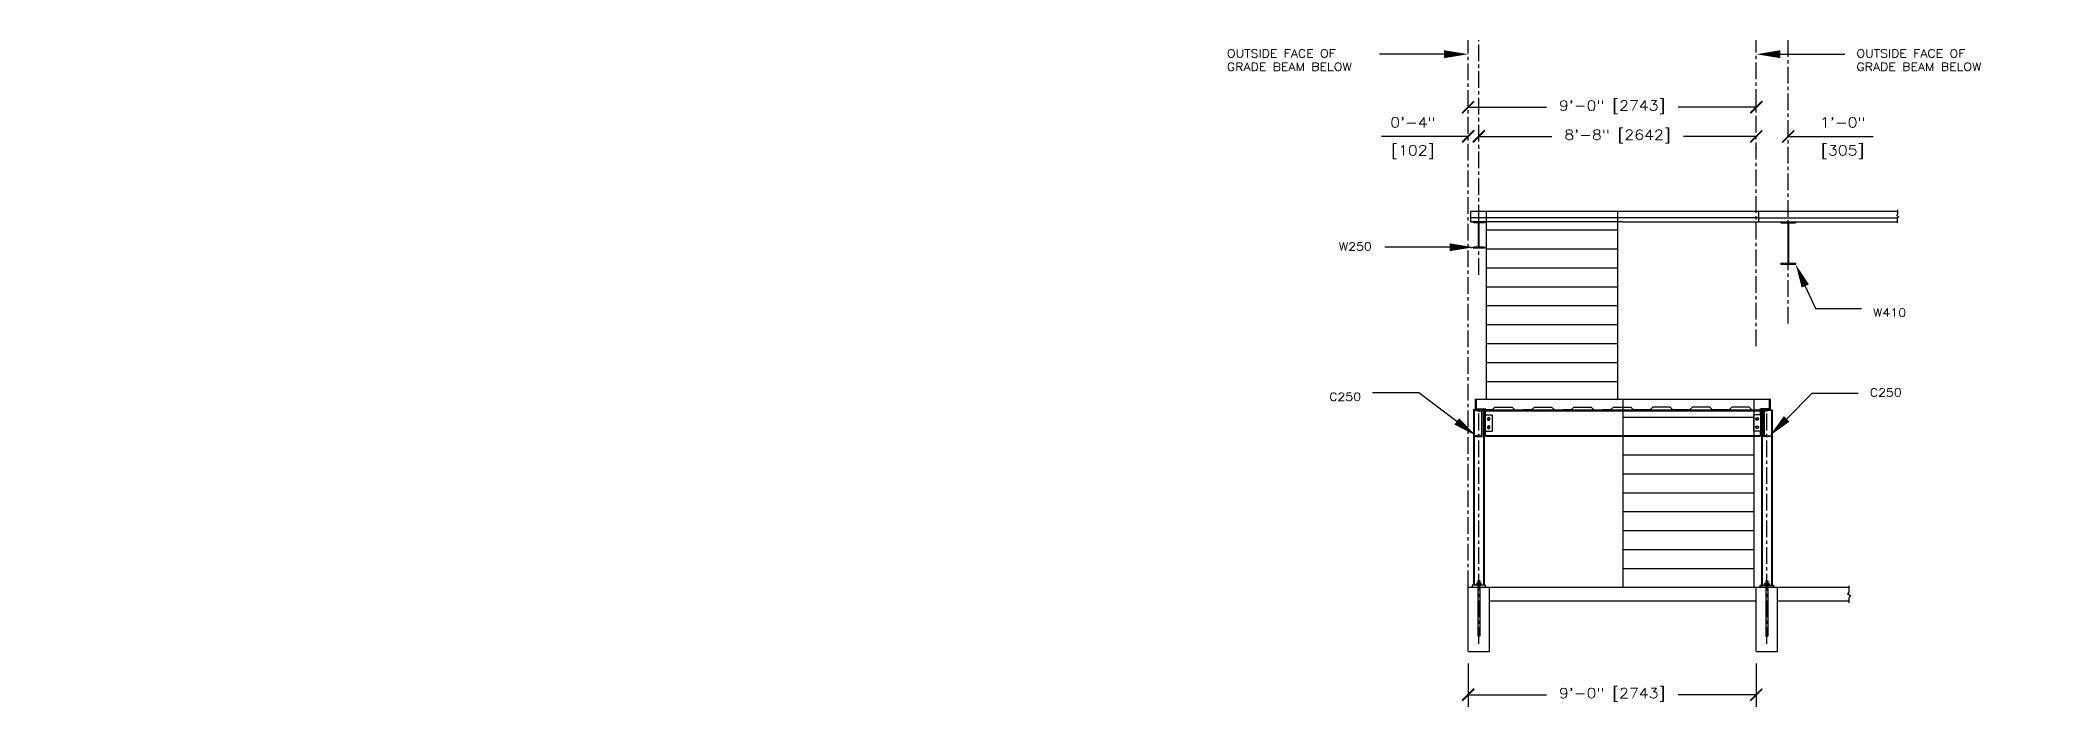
# Model space of a CAD drawing. Header units: inches. Extents: x -1254 to 5631, y 14 to 582.
# Drawn here: x -499 to 257, y 58 to 309 of the extents above; entities that cross this region are included whole.
import ezdxf
from ezdxf import colors
from ezdxf.entities.mleader import LeaderData, LeaderLine
from ezdxf.math import Vec2, Vec3

# ---------------------------------------------------------------- set-up
doc = ezdxf.new("R2010")
doc.units = ezdxf.units.IN
doc.header["$MEASUREMENT"] = 0
doc.linetypes.add('CENTER', pattern=[2, 1.25, -0.25, 0.25, -0.25])
for name, color, linetype in [('C-241-1', 241, 'Continuous'), ('Center', 251, 'CENTER'), ('Dim', 5, 'Continuous'), ('LAYER131A', 131, 'Continuous'), ('Mleader', 5, 'Continuous'), ('Struc_Section_BP', 135, 'Continuous'), ('Struc_Section_Conc', 71, 'Continuous'), ('Struc_Section_Dim', 5, 'Continuous'), ('Struc_Section_MachineBolt', 133, 'Continuous'), ('Struc_Section_Stair', 131, 'Continuous'), ('Struc_Section_Steel', 11, 'Continuous'), ('Structural_Section_StAngle', 2, 'Continuous'), ('Structural_Steel_Deck', 41, 'Continuous'), ('Structural_SteelBeam', 22, 'Continuous')]:
    doc.layers.add(name, color=color, linetype=linetype)
doc.styles.add('ROMANS', font='romans.shx', dxfattribs={"width": 1.15})
doc.dimstyles.new('ROMANS', dxfattribs={"dimscale": 0, "dimtxt": 0.078125, "dimasz": 0.09375, "dimexe": 0.09375, "dimexo": 0.09375, "dimgap": 0.0625, "dimtad": 0, "dimdec": 4, "dimzin": 1, "dimdsep": 46, "dimlunit": 4, "dimtxsty": 'ROMANS', "dimblk": 'ARCHTICK', "dimcen": 0.0625, "dimdle": 0.09375, "dimclrd": 256, "dimclre": 256, "dimclrt": 256, "dimadec": 0, "dimazin": 0, "dimtfac": 1, "dimtdec": 4, "dimtofl": 0, "dimtmove": 2, "dimatfit": 0, "dimfxl": 1, "dimtfillclr": 256, "dimfrac": 2, "dimtolj": 1, "dimtzin": 0, "dimarcsym": 0})
doc.dimstyles.new('ROMANS-beside', dxfattribs={"dimscale": 0, "dimtxt": 0.078125, "dimasz": 0.09375, "dimexe": 0.09375, "dimexo": 0.09375, "dimgap": 0.0625, "dimtad": 1, "dimdec": 4, "dimzin": 1, "dimdsep": 46, "dimlunit": 4, "dimtxsty": 'ROMANS', "dimblk": 'ARCHTICK', "dimcen": 0.0625, "dimdle": 0.09375, "dimclrd": 256, "dimclre": 256, "dimclrt": 256, "dimadec": 0, "dimazin": 0, "dimtfac": 1, "dimtdec": 4, "dimtofl": 0, "dimtmove": 0, "dimatfit": 0, "dimfxl": 1, "dimtfillclr": 256, "dimfrac": 2, "dimtolj": 1, "dimtzin": 0, "dimarcsym": 0})

# ---------------------------------------------------------------- blocks, each defined once
blk = doc.blocks.new('_ArchTick')
at = {"color": 0, "linetype": 'ByBlock', "const_width": 0.15}
blk.add_lwpolyline([(-0.5, -0.5), (0.5, 0.5)], dxfattribs=at)
blk = doc.blocks.new('*D13')
at = {"layer": 'DEFPOINTS', "color": 0, "transparency": 16777216}
for p in [(36.74, 283.61), (36.74, 282.2), (144.74, 282.2)]:
    blk.add_point(p, dxfattribs=at)
at = {"layer": 'Dim', "lineweight": -2, "transparency": 16777216}
for p, q in [((36.74, 286.7), (36.74, 288.11)), ((144.74, 286.7), (144.74, 288.11)), ((36.65, 283.61), (66.08, 283.61)), ((144.84, 283.61), (115.41, 283.61))]:
    blk.add_line(p, q, dxfattribs=at)
at = {"layer": 'Dim', "lineweight": -2, "transparency": 16777216, "xscale": 4.5, "yscale": 4.5, "zscale": 4.5, "rotation": 180}
blk.add_blockref('_ArchTick', (36.74, 283.61), dxfattribs=at)
at = {"layer": 'Dim', "lineweight": -2, "transparency": 16777216, "xscale": 4.5, "yscale": 4.5, "zscale": 4.5}
blk.add_blockref('_ArchTick', (144.74, 283.61), dxfattribs=at)
at = {"layer": 'Dim', "transparency": 16777216, "insert": (90.74, 283.61), "char_height": 3.75, "attachment_point": 5, "style": 'ROMANS'}
blk.add_mtext('\\A1;9\'-0" [2743]', dxfattribs=at)
blk = doc.blocks.new('*D14')
at = {"layer": 'DEFPOINTS', "color": 0, "transparency": 16777216}
for p in [(40.74, 272.97), (40.74, 272.66), (144.74, 272.97)]:
    blk.add_point(p, dxfattribs=at)
at = {"layer": 'Dim', "lineweight": -2, "transparency": 16777216}
for p, q in [((40.65, 272.66), (68.08, 272.66)), ((144.84, 272.66), (117.41, 272.66)), ((40.74, 268.47), (40.74, 268.16)), ((144.74, 268.47), (144.74, 268.16))]:
    blk.add_line(p, q, dxfattribs=at)
at = {"layer": 'Dim', "lineweight": -2, "transparency": 16777216, "xscale": 4.5, "yscale": 4.5, "zscale": 4.5, "rotation": 180}
blk.add_blockref('_ArchTick', (40.74, 272.66), dxfattribs=at)
at = {"layer": 'Dim', "lineweight": -2, "transparency": 16777216, "xscale": 4.5, "yscale": 4.5, "zscale": 4.5}
blk.add_blockref('_ArchTick', (144.74, 272.66), dxfattribs=at)
at = {"layer": 'Dim', "transparency": 16777216, "insert": (92.74, 272.66), "char_height": 3.75, "attachment_point": 5, "style": 'ROMANS'}
blk.add_mtext('\\A1;8\'-8" [2642]', dxfattribs=at)
blk = doc.blocks.new('*D15')
at = {"layer": 'DEFPOINTS', "color": 0, "transparency": 16777216}
for p in [(36.74, 272.66), (36.74, 272.66), (40.74, 272.66)]:
    blk.add_point(p, dxfattribs=at)
at = {"layer": 'Dim', "lineweight": -2, "transparency": 16777216}
for p, q in [((36.74, 272.66), (4.29, 272.66)), ((40.74, 272.66), (45.24, 272.66))]:
    blk.add_line(p, q, dxfattribs=at)
at = {"layer": 'Dim', "lineweight": -2, "transparency": 16777216, "xscale": 4.5, "yscale": 4.5, "zscale": 4.5}
blk.add_blockref('_ArchTick', (36.74, 272.66), dxfattribs=at)
at = {"layer": 'Dim', "lineweight": -2, "transparency": 16777216, "xscale": 4.5, "yscale": 4.5, "zscale": 4.5, "rotation": 180}
blk.add_blockref('_ArchTick', (40.74, 272.66), dxfattribs=at)
at = {"layer": 'Dim', "transparency": 16777216, "char_height": 3.75, "attachment_point": 5, "style": 'ROMANS'}
for s, insert in [('\\A1;0\'-4"', (16.01, 277.9)), ('\\A1;[102]', (16.01, 266.81))]:
    blk.add_mtext(s, dxfattribs=dict(at, insert=insert))
blk = doc.blocks.new('outstandingconn1')
at = {"layer": 'Struc_Section_MachineBolt', "ltscale": 2}
for points in [[(1.2, 4.36), (1.69, 4.08), (2.18, 4.36), (2.18, 4.92), (1.69, 5.2), (1.2, 4.92)], [(1.2, 1.22), (1.69, 0.94), (2.18, 1.22), (2.18, 1.78), (1.69, 2.06), (1.2, 1.78)]]:
    blk.add_lwpolyline(points, close=True, dxfattribs=at)
for centre in [(1.69, 4.64), (1.69, 1.5)]:
    blk.add_circle(centre, 0.375, dxfattribs=at)
at = {"layer": 'Struc_Section_Steel', "color": 131, "ltscale": 2}
for p, q in [((0, 6.14), (3, 6.14)), ((0, 6.14), (0, 0)), ((0, 0), (3, 0)), ((0.38, 6.14), (0.38, 0)), ((3, 6.14), (3, 0))]:
    blk.add_line(p, q, dxfattribs=at)
blk = doc.blocks.new('*D16')
at = {"layer": 'DEFPOINTS', "color": 0, "transparency": 16777216}
for p in [(144.74, 272.66), (156.74, 272.66), (156.74, 272.66)]:
    blk.add_point(p, dxfattribs=at)
at = {"layer": 'Dim', "lineweight": -2, "transparency": 16777216}
for p, q in [((144.74, 272.66), (140.24, 272.66)), ((156.74, 272.66), (188.58, 272.66))]:
    blk.add_line(p, q, dxfattribs=at)
at = {"layer": 'Dim', "lineweight": -2, "transparency": 16777216, "xscale": 4.5, "yscale": 4.5, "zscale": 4.5}
blk.add_blockref('_ArchTick', (144.74, 272.66), dxfattribs=at)
at = {"layer": 'Dim', "lineweight": -2, "transparency": 16777216, "xscale": 4.5, "yscale": 4.5, "zscale": 4.5, "rotation": 180}
blk.add_blockref('_ArchTick', (156.74, 272.66), dxfattribs=at)
at = {"layer": 'Dim', "transparency": 16777216, "char_height": 3.75, "attachment_point": 5, "style": 'ROMANS'}
for s, insert in [('\\A1;1\'-0"', (177.16, 277.9)), ('\\A1;[305]', (177.16, 266.81))]:
    blk.add_mtext(s, dxfattribs=dict(at, insert=insert))
blk = doc.blocks.new('*D17')
at = {"layer": 'DEFPOINTS', "color": 0, "transparency": 16777216}
for p in [(36.74, 79.69), (144.74, 79.69), (144.74, 63.43)]:
    blk.add_point(p, dxfattribs=at)
at = {"layer": 'Dim', "lineweight": -2, "transparency": 16777216}
for p, q in [((36.74, 75.19), (36.74, 58.93)), ((144.74, 75.19), (144.74, 58.93)), ((36.65, 63.43), (66.08, 63.43)), ((144.84, 63.43), (115.41, 63.43))]:
    blk.add_line(p, q, dxfattribs=at)
at = {"layer": 'Dim', "lineweight": -2, "transparency": 16777216, "xscale": 4.5, "yscale": 4.5, "zscale": 4.5, "rotation": 180}
blk.add_blockref('_ArchTick', (36.74, 63.43), dxfattribs=at)
at = {"layer": 'Dim', "lineweight": -2, "transparency": 16777216, "xscale": 4.5, "yscale": 4.5, "zscale": 4.5}
blk.add_blockref('_ArchTick', (144.74, 63.43), dxfattribs=at)
at = {"layer": 'Dim', "transparency": 16777216, "insert": (90.74, 63.43), "char_height": 3.75, "attachment_point": 5, "style": 'ROMANS'}
blk.add_mtext('\\A1;9\'-0" [2743]', dxfattribs=at)
blk = doc.blocks.new('C250x23')
at = {"layer": 'Struc_Section_Steel'}
blk.add_lwpolyline([(2.34, 0.29, -0.361844), (2.56, 0.05), (2.56, 0), (0, 0), (0, 10), (2.56, 10), (2.56, 9.95, -0.361844), (2.34, 9.71), (0.46, 9.45, 0.374734), (0.24, 9.2), (0.24, 0.8, 0.374734), (0.46, 0.55)], format="xyb", close=True, dxfattribs=at)

msp = doc.modelspace()

# ---------------------------------------------------------------- hatches: boundary and pattern name
at = {"layer": 'Struc_Section_Steel', "ltscale": 2}
h = msp.add_hatch(dxfattribs=at)
h.set_pattern_fill('STEEL', color=256, scale=5, style=0)
h.set_pattern_definition([(45, (-64.1338, 256.94043), (-0.4419417, 0.4419417), []), (45, (-64.1338, 257.25293), (-0.4419417, 0.4419417), [])])
h.paths.add_polyline_path([(43.61686, 240.37602), (43.61686, 240.68852), (37.86686, 240.68852), (37.86686, 240.37602), (40.36686, 240.37602, -0.414213562), (40.61686, 240.12602), (40.61686, 231.37602, -0.414213562), (40.36686, 231.12602), (37.86686, 231.12602), (37.86686, 230.81352), (43.61686, 230.81352), (43.61686, 231.12602), (41.11686, 231.12602, -0.414213562), (40.86686, 231.37602), (40.86686, 240.12602, -0.414213562), (41.11686, 240.37602)])
at = {"layer": 'Structural_Section_StAngle'}
h = msp.add_hatch(dxfattribs=at)
h.set_pattern_fill('STEEL', color=256, scale=3, style=0)
h.set_pattern_definition([(45, (-8829.26374, -3273.79063), (-0.265165043, 0.265165043), []), (45, (-8829.26374, -3273.60313), (-0.265165043, 0.265165043), [])])
h.paths.add_polyline_path([(39.83358, 170.56352), (39.83358, 173.81352, 0.414213562), (39.45858, 174.18852), (39.45858, 170.18852), (43.45858, 170.18852, 0.414213562), (43.08358, 170.56352)])
h = msp.add_hatch(dxfattribs=at)
h.set_pattern_fill('STEEL', color=256, scale=3, style=0)
h.set_pattern_definition([(135, (9018.74745, -3273.79063), (0.265165043, 0.265165043), []), (135, (9018.74745, -3273.60313), (0.265165043, 0.265165043), [])])
h.paths.add_polyline_path([(146.40013, 170.56352, 0.414213562), (146.02513, 170.18852), (150.02513, 170.18852), (150.02513, 174.18852, 0.414213562), (149.65013, 173.81352), (149.65013, 170.56352)])
at = {"layer": 'Structural_SteelBeam'}
h = msp.add_hatch(dxfattribs=at)
h.set_pattern_fill('STEEL', color=256, scale=5, style=0)
h.set_pattern_definition([(45, (-3.1809, 256.6429), (-0.4419417, 0.4419417), []), (45, (-3.1809, 256.9554), (-0.4419417, 0.4419417), [])])
h.paths.add_polyline_path([(153.99186, 240.68852), (153.99186, 240.31352), (156.61686, 240.31352), (156.61686, 225.18852), (153.99186, 225.18852), (153.99186, 224.81352), (156.74186, 224.81352), (156.74186, 240.68852)])
h.paths.add_polyline_path([(159.49186, 240.31352), (159.49186, 240.68852), (156.74186, 240.68852), (156.74186, 224.81352), (159.49186, 224.81352), (159.49186, 225.18852), (156.86686, 225.18852), (156.86686, 240.31352)])

# ---------------------------------------------------------------- linework, layer by layer
at = {"layer": 'C-241-1'}
for p, q in [((40.36577, 106.16017), (40.36577, 105.11893)), ((41.11794, 106.16017), (40.36577, 106.16017)), ((41.11794, 106.16017), (41.11794, 105.11893)), ((148.36577, 106.16017), (148.36577, 105.11893)), ((148.36577, 106.16017), (149.11794, 106.16017)), ((149.11794, 106.16017), (149.11794, 105.11893)), ((41.86278, 104.62408), (39.62093, 104.62408)), ((39.62093, 104.62408), (39.62093, 104.43852)), ((41.86278, 104.43852), (39.62093, 104.43852)), ((41.61278, 105.11893), (39.87093, 105.11893)), ((39.87093, 105.11893), (39.87093, 104.62408)), ((41.61278, 105.11893), (41.61278, 104.62408)), ((41.86278, 104.62408), (41.86278, 104.43852)), ((147.62093, 104.62408), (149.86278, 104.62408)), ((147.62093, 104.62408), (147.62093, 104.43852)), ((147.62093, 104.43852), (149.86278, 104.43852)), ((147.87093, 105.11893), (149.61278, 105.11893)), ((147.87093, 105.11893), (147.87093, 104.62408)), ((149.61278, 105.11893), (149.61278, 104.62408)), ((149.86278, 104.62408), (149.86278, 104.43852))]:
    msp.add_line(p, q, dxfattribs=at)
at = {"layer": 'C-241-1', "ltscale": 10}
for p, q in [((40.36577, 105.11893), (40.36577, 85.43852)), ((41.11794, 105.11893), (41.11794, 85.43852)), ((148.36577, 105.11893), (148.36577, 85.43852)), ((149.11794, 105.11893), (149.11794, 85.43852))]:
    msp.add_line(p, q, dxfattribs=at)
at = {"layer": 'C-241-1', "ltscale": 2}
for p, q in [((41.11794, 85.43852), (40.36577, 85.43852)), ((148.36577, 85.43852), (149.11794, 85.43852))]:
    msp.add_line(p, q, dxfattribs=at)
at = {"layer": 'Center', "ltscale": 5}
for p, q in [((36.74186, 103.68852), (36.74186, 308.67073)), ((40.74186, 220.8138), (40.74186, 308.67073)), ((144.74186, 194.07215), (144.74186, 308.67073)), ((156.74186, 202.50192), (156.74186, 308.67073)), ((40.74186, 82.51926), (40.74186, 170.18852)), ((148.74186, 82.51926), (148.74186, 170.18852))]:
    msp.add_line(p, q, dxfattribs=at)
at = {"layer": 'LAYER131A'}
for p, q in [((42.74186, 170.18852), (38.74186, 170.18852)), ((38.74186, 170.18852), (38.74186, 104.43852)), ((42.74186, 170.18852), (42.74186, 104.43852)), ((146.74186, 170.18852), (146.74186, 104.43852)), ((146.74186, 170.18852), (150.74186, 170.18852)), ((150.74186, 170.18852), (150.74186, 104.43852))]:
    msp.add_line(p, q, dxfattribs=at)
at = {"layer": 'Struc_Section_BP', "ltscale": 2}
for points in [[(38.24186, 103.68852), (43.24186, 103.68852), (43.24186, 104.43852), (38.24186, 104.43852)], [(151.24186, 103.68852), (146.24186, 103.68852), (146.24186, 104.43852), (151.24186, 104.43852)]]:
    msp.add_lwpolyline(points, close=True, dxfattribs=at)
at = {"layer": 'Struc_Section_Conc', "ltscale": 2}
for p, q in [((37.74186, 244.68852), (145.74186, 244.68852)), ((37.74186, 240.68852), (37.74186, 244.68852)), ((145.74186, 240.68852), (145.74186, 244.68852)), ((145.74186, 244.68852), (197.65686, 244.68852)), ((94.46686, 240.68852), (37.74186, 240.68852)), ((94.46686, 240.68852), (145.74186, 240.68852)), ((145.74186, 240.68852), (197.59482, 240.68852)), ((43.45858, 170.18852), (45.6793, 170.18852)), ((45.70925, 170.18852), (43.45858, 170.18852)), ((45.70925, 170.18852), (46.75459, 171.23386)), ((46.75459, 171.23386), (53.22901, 171.23386)), ((54.27436, 170.18852), (53.22901, 171.23386)), ((54.27436, 170.18852), (60.4918, 170.18852)), ((60.52175, 170.18852), (57.47465, 170.18852)), ((60.52175, 170.18852), (61.56709, 171.23386)), ((61.56709, 171.23386), (68.04151, 171.23386)), ((69.08686, 170.18852), (68.04151, 171.23386)), ((69.08686, 170.18852), (75.3043, 170.18852)), ((75.33425, 170.18852), (72.28715, 170.18852)), ((75.33425, 170.18852), (76.37959, 171.23386)), ((76.37959, 171.23386), (82.85401, 171.23386)), ((83.89936, 170.18852), (82.85401, 171.23386)), ((83.89936, 170.18852), (90.1168, 170.18852)), ((90.14675, 170.18852), (87.09965, 170.18852)), ((90.14675, 170.18852), (91.19209, 171.23386)), ((91.19209, 171.23386), (97.66651, 171.23386)), ((98.71186, 170.18852), (97.66651, 171.23386)), ((98.71186, 170.18852), (101.75896, 170.18852)), ((104.95925, 170.18852), (98.7418, 170.18852)), ((104.95925, 170.18852), (106.00459, 171.23386)), ((112.47901, 171.23386), (106.00459, 171.23386)), ((113.52436, 170.18852), (112.47901, 171.23386)), ((113.52436, 170.18852), (116.57146, 170.18852)), ((119.77175, 170.18852), (113.5543, 170.18852)), ((119.77175, 170.18852), (120.81709, 171.23386)), ((127.29151, 171.23386), (120.81709, 171.23386)), ((128.33686, 170.18852), (127.29151, 171.23386)), ((128.33686, 170.18852), (131.38396, 170.18852)), ((134.58425, 170.18852), (128.3668, 170.18852)), ((134.58425, 170.18852), (135.62959, 171.23386)), ((142.10401, 171.23386), (135.62959, 171.23386)), ((143.14936, 170.18852), (142.10401, 171.23386)), ((143.14936, 170.18852), (146.02513, 170.18852))]:
    msp.add_line(p, q, dxfattribs=at)
at = {"layer": 'Struc_Section_Conc', "ltscale": 20}
for p, q in [((145.74186, 242.18852), (37.74186, 242.18852)), ((145.74186, 242.18852), (197.82473, 242.18852)), ((94.80436, 167.49852), (143.99186, 167.49852))]:
    msp.add_line(p, q, dxfattribs=at)
at = {"layer": 'Struc_Section_Dim', "ltscale": 2}
for p, q in [((197.65686, 243.40034), (197.35091, 242.98358)), ((197.35091, 242.98358), (198.18849, 242.48777)), ((198.18849, 242.48777), (197.59482, 241.99938)), ((197.59482, 241.99938), (197.59482, 240.23936)), ((197.65686, 245.18204), (197.65686, 243.40034)), ((36.74186, 103.68852), (179.45326, 103.68852)), ((36.74186, 79.68852), (36.74186, 103.68852)), ((44.74186, 79.68852), (44.74186, 103.68852)), ((44.74186, 98.68852), (144.74186, 98.68852)), ((144.74186, 79.68852), (144.74186, 103.68852)), ((152.74186, 79.68852), (152.74186, 103.68852)), ((152.74186, 98.68852), (179.39121, 98.68852)), ((179.45326, 101.85446), (178.98017, 101.21004)), ((178.98017, 101.21004), (180.23655, 100.46632)), ((180.23655, 100.46632), (179.39121, 99.7709)), ((179.39121, 99.7709), (179.39121, 97.89612)), ((179.45326, 104.26383), (179.45326, 101.85446)), ((36.74186, 79.68852), (44.74186, 79.68852)), ((144.74186, 79.68852), (152.74186, 79.68852))]:
    msp.add_line(p, q, dxfattribs=at)
at = {"layer": 'Struc_Section_Stair', "ltscale": 5}
for p, q in [((43.61686, 174.18852), (43.61686, 244.68852)), ((92.80436, 174.18852), (92.80436, 244.68852)), ((43.61686, 237.59852), (92.80436, 237.59852)), ((43.61686, 230.50852), (92.80436, 230.50852)), ((43.61686, 223.41852), (92.80436, 223.41852)), ((43.61686, 216.32852), (92.80436, 216.32852)), ((43.61686, 209.23852), (92.80436, 209.23852)), ((43.61686, 202.14852), (92.80436, 202.14852)), ((43.61686, 195.05852), (92.80436, 195.05852)), ((43.61686, 187.96852), (92.80436, 187.96852)), ((39.45858, 174.18852), (150.02513, 174.18852)), ((43.61686, 180.87852), (92.80436, 180.87852)), ((143.99186, 103.68852), (143.99186, 174.18852)), ((94.80436, 103.68852), (94.80436, 164.31352)), ((94.80436, 160.40852), (143.99186, 160.40852)), ((94.80436, 153.31852), (143.99186, 153.31852)), ((94.80436, 146.22852), (143.99186, 146.22852)), ((94.80436, 139.13852), (143.99186, 139.13852)), ((94.80436, 132.04852), (143.99186, 132.04852)), ((94.80436, 124.95852), (143.99186, 124.95852)), ((94.80436, 117.86852), (143.99186, 117.86852)), ((94.80436, 110.77852), (143.99186, 110.77852))]:
    msp.add_line(p, q, dxfattribs=at)
at = {"layer": 'Struc_Section_Stair', "ltscale": 10}
msp.add_line((94.80436, 164.31352), (94.80436, 174.18852), dxfattribs=at)
at = {"layer": 'Struc_Section_Steel'}
for p, q in [((38.74186, 240.68852), (42.74186, 240.68852)), ((38.74186, 240.37602), (38.74186, 240.68852)), ((38.74186, 240.37602), (40.36686, 240.37602)), ((40.61686, 231.37602), (40.61686, 240.12602)), ((40.86686, 231.37602), (40.86686, 240.12602)), ((41.11686, 240.37602), (42.74186, 240.37602)), ((42.74186, 240.68852), (42.74186, 240.37602)), ((38.74186, 230.81352), (38.74186, 231.12602)), ((40.36686, 231.12602), (38.74186, 231.12602)), ((42.74186, 230.81352), (38.74186, 230.81352)), ((42.74186, 231.12602), (41.11686, 231.12602)), ((42.74186, 231.12602), (42.74186, 230.81352)), ((42.74186, 170.18852), (146.74186, 170.18852)), ((43.24186, 168.32102), (43.24186, 170.18852)), ((43.24186, 160.31352), (43.24186, 162.18102)), ((43.24186, 160.31352), (146.24186, 160.31352))]:
    msp.add_line(p, q, dxfattribs=at)
at = {"layer": 'Struc_Section_Steel', "ltscale": 4}
for p, q in [((38.99186, 170.18852), (38.99186, 104.43852)), ((42.49186, 170.18852), (42.49186, 104.43852)), ((146.99186, 170.18852), (146.99186, 104.43852)), ((150.49186, 170.18852), (150.49186, 104.43852))]:
    msp.add_line(p, q, dxfattribs=at)
at = {"layer": 'Struc_Section_Steel', "ltscale": 10}
for p, q in [((43.24186, 169.87602), (146.24186, 169.87602)), ((43.24186, 160.62602), (146.24186, 160.62602))]:
    msp.add_line(p, q, dxfattribs=at)
at = {"layer": 'Struc_Section_Steel', "ltscale": 2}
for p, q in [((146.24186, 170.18852), (146.24186, 168.32102)), ((146.24186, 162.18102), (146.24186, 160.31352))]:
    msp.add_line(p, q, dxfattribs=at)
at = {"layer": 'Struc_Section_Steel'}
for centre, start, end in [((40.36686, 240.12602), 0, 90), ((41.11686, 240.12602), 90, 180), ((40.36686, 231.37602), 270, 0), ((41.11686, 231.37602), 180, 270)]:
    msp.add_arc(centre, 0.25, start, end, dxfattribs=at)
at = {"layer": 'Structural_Section_StAngle', "ltscale": 5}
for p, q in [((39.45858, 170.18852), (39.45858, 174.18852)), ((39.83358, 170.56352), (39.83358, 173.81352)), ((149.65013, 170.56352), (149.65013, 173.81352)), ((150.02513, 170.18852), (150.02513, 174.18852)), ((39.45858, 170.18852), (43.45858, 170.18852)), ((39.83358, 170.56352), (43.08358, 170.56352)), ((150.02513, 170.18852), (146.02513, 170.18852)), ((149.65013, 170.56352), (146.40013, 170.56352))]:
    msp.add_line(p, q, dxfattribs=at)
at = {"layer": 'Structural_Section_StAngle'}
for p, q in [((39.45858, 174.18852), (39.45858, 174.18852)), ((150.02513, 174.18852), (150.02513, 174.18852))]:
    msp.add_line(p, q, dxfattribs=at)
at = {"layer": 'Structural_Section_StAngle', "ltscale": 5}
for centre, start, end in [((39.45858, 173.81352), 360, 90), ((150.02513, 173.81352), 90, 180), ((43.08358, 170.18852), 0, 90), ((146.40013, 170.18852), 90, 180)]:
    msp.add_arc(centre, 0.375, start, end, dxfattribs=at)
at = {"layer": 'Structural_Steel_Deck'}
msp.add_line((45.70925, 170.18852), (43.45858, 170.18852), dxfattribs=at)
at = {"layer": 'Structural_SteelBeam'}
for p, q in [((153.99186, 240.68852), (159.49186, 240.68852)), ((153.99186, 240.68852), (153.99186, 240.31352)), ((153.99186, 240.31352), (156.61686, 240.31352)), ((156.61686, 240.31352), (156.61686, 225.18852)), ((156.86686, 240.31352), (156.86686, 225.18852)), ((156.86686, 240.31352), (159.49186, 240.31352)), ((159.49186, 240.68852), (159.49186, 240.31352)), ((153.99186, 225.18852), (156.61686, 225.18852)), ((153.99186, 225.18852), (153.99186, 224.81352)), ((153.99186, 224.81352), (159.49186, 224.81352)), ((156.86686, 225.18852), (159.49186, 225.18852)), ((159.49186, 225.18852), (159.49186, 224.81352))]:
    msp.add_line(p, q, dxfattribs=at)

# ---------------------------------------------------------------- block references
at = {"layer": 'Struc_Section_Dim'}
msp.add_blockref('outstandingconn1', (42.74186, 162.18102), dxfattribs=at)
at = {"layer": 'Struc_Section_Dim', "xscale": -1}
msp.add_blockref('outstandingconn1', (146.74186, 162.18102), dxfattribs=at)
at = {"layer": 'Struc_Section_Steel', "xscale": -1}
msp.add_blockref('C250x23', (42.02186, 160.18852), dxfattribs=at)
at = {"layer": 'Struc_Section_Steel'}
msp.add_blockref('C250x23', (147.46186, 160.18852), dxfattribs=at)

# ---------------------------------------------------------------- dimensions: what is measured, and where the dimension line sits
at = {"layer": 'Dim'}
for base, p1, p2, dimstyle, override, picture, middle in [((36.74186, 283.60642), (144.74186, 282.20499), (36.74186, 282.20499), 'ROMANS', {"dimscale": 0, "dimtxt": 0.078125, "dimasz": 0.09375, "dimexe": 0.09375, "dimexo": 0.09375, "dimgap": 0.0625, "dimcen": 0.0625, "dimtix": 0, "dimtofl": 0, "dimtmove": 2, "dimatfit": 0}, '*D13', (90.74186, 283.60642)), ((36.74186, 272.66488), (40.74186, 272.66488), (36.74186, 272.66488), 'ROMANS-beside', {"dimscale": 0, "dimtxt": 0.078125, "dimasz": 0.09375, "dimexe": 0.09375, "dimexo": 0.09375, "dimgap": 0.0625, "dimpost": '\\X', "dimcen": 0.0625, "dimtix": 0, "dimtofl": 0, "dimtmove": 0, "dimatfit": 0}, '*D15', (16.01418, 272.66488)), ((40.74186, 272.66488), (144.74186, 272.97324), (40.74186, 272.97324), 'ROMANS', {"dimscale": 0, "dimtxt": 0.078125, "dimasz": 0.09375, "dimexe": 0.09375, "dimexo": 0.09375, "dimgap": 0.0625, "dimcen": 0.0625, "dimtix": 0, "dimtofl": 0, "dimtmove": 2, "dimatfit": 0}, '*D14', (92.74186, 272.66488))]:
    dim = msp.add_linear_dim(base=base, p1=p1, p2=p2, angle=180, dimstyle=dimstyle, override=override, dxfattribs=at)
    dim.commit()
    dim.dimension.update_dxf_attribs({"geometry": picture, "text_midpoint": middle})
for base, p1, p2, dimstyle, override, picture, middle in [((156.74186, 272.66488), (144.74186, 272.66488), (156.74186, 272.66488), 'ROMANS-beside', {"dimscale": 0, "dimtxt": 0.078125, "dimasz": 0.09375, "dimexe": 0.09375, "dimexo": 0.09375, "dimgap": 0.0625, "dimpost": '\\X', "dimcen": 0.0625, "dimtix": 0, "dimtofl": 0, "dimtmove": 0, "dimatfit": 0}, '*D16', (177.1615, 272.66488)), ((144.74186, 63.4349), (36.74186, 79.68852), (144.74186, 79.68852), 'ROMANS', {"dimscale": 0, "dimtxt": 0.078125, "dimasz": 0.09375, "dimexe": 0.09375, "dimexo": 0.09375, "dimgap": 0.0625, "dimcen": 0.0625, "dimtix": 0, "dimtofl": 0, "dimtmove": 2, "dimatfit": 0}, '*D17', (90.74186, 63.4349))]:
    dim = msp.add_linear_dim(base=base, p1=p1, p2=p2, dimstyle=dimstyle, override=override, dxfattribs=at)
    dim.commit()
    dim.dimension.update_dxf_attribs({"geometry": picture, "text_midpoint": middle})

# ---------------------------------------------------------------- leaders
at = {"layer": 'Mleader'}
ml = msp.add_multileader_mtext('Standard', dxfattribs=at)
ml.set_content('\\A1;{\\W1.15;OUTSIDE FACE OF\\PGRADE BEAM BELOW}', color=256, style='ROMANS')
ml.set_leader_properties()
ml.build(insert=Vec2(0, 0))
ml.multileader.update_dxf_attribs({"dogleg_length": 0.36, "arrow_head_size": 9, "scale": 48})
ctx = ml.context
ctx.base_point, ctx.scale, ctx.char_height, ctx.arrow_head_size, ctx.landing_gap_size, ctx.plane_origin = Vec3(-58.03424, 303.4712), 48, 3, 9, 4.32, Vec3(-32.49319, 305.2712)
ctx.left_attachment, ctx.right_attachment, ctx.attachment_type = 0, 0, 1
notes = []
notes.append((ctx, [(0, (1, 1, 0), (17.4876, 303.4712), (-1, 0), 13.98184, [(0, [(36.74186, 303.4712)], 0, [])])]))
ctx.mtext.insert, ctx.mtext.width, ctx.mtext.defined_height, ctx.mtext.flow_direction = Vec3(-53.71424, 305.2712), 55.3423282, 8.91034, 5
ml = msp.add_multileader_mtext('Standard', dxfattribs=at)
ml.set_content('\\A1;{\\W1.15;OUTSIDE FACE OF\\PGRADE BEAM BELOW}', color=256, style='ROMANS')
ml.set_leader_properties()
ml.build(insert=Vec2(0, 0))
ml.multileader.update_dxf_attribs({"dogleg_length": 0.36, "arrow_head_size": 9, "scale": 48})
ctx = ml.context
ctx.base_point, ctx.scale, ctx.char_height, ctx.arrow_head_size, ctx.landing_gap_size, ctx.plane_origin, ctx.plane_x_axis = Vec3(239.51795, 303.4712), 48, 3, 9, 4.32, Vec3(213.9769, 305.2712), Vec3(-1, 0)
ctx.left_attachment, ctx.right_attachment, ctx.attachment_type, ctx.plane_normal_reversed = 0, 0, 1, 1
notes.append((ctx, [(0, (1, 1, 0), (163.99611, 303.4712), (1, 0), 13.98184, [(0, [(144.74186, 303.4712)], 0, [])])]))
ctx.mtext.insert, ctx.mtext.width, ctx.mtext.defined_height, ctx.mtext.flow_direction = Vec3(182.29795, 305.2712), 55.3423282, 8.91034, 5
ml = msp.add_multileader_mtext('Standard', dxfattribs=at)
ml.set_content('\\A1;{\\W1.15;W250}', color=256, style='ROMANS')
ml.set_leader_properties()
ml.build(insert=Vec2(0, 0))
ml.multileader.update_dxf_attribs({"dogleg_length": 0.36, "arrow_head_size": 9, "scale": 48})
ctx = ml.context
ctx.base_point, ctx.scale, ctx.char_height, ctx.arrow_head_size, ctx.landing_gap_size, ctx.plane_origin = Vec3(-16.11281, 231.12602), 48, 3, 9, 4.32, Vec3(-30.49319, 232.92602)
ctx.left_attachment, ctx.right_attachment, ctx.attachment_type = 0, 0, 1
notes.append((ctx, [(0, (1, 1, 0), (19.4876, 231.12602), (-1, 0), 13.98184, [(0, [(38.74186, 231.12602)], 0, [])])]))
ctx.mtext.insert, ctx.mtext.width, ctx.mtext.defined_height, ctx.mtext.flow_direction = Vec3(-11.79281, 232.92602), 55.3423282, 8.91034, 5
ml = msp.add_multileader_mtext('Standard', dxfattribs=at)
ml.set_content('W310{\\A1;\\W1.15;\\C256;x39}', color=256, style='ROMANS')
ml.set_leader_properties()
ml.build(insert=Vec2(0, 0))
ml.multileader.update_dxf_attribs({"dogleg_length": 0.36, "arrow_head_size": 9, "scale": 48})
ctx = ml.context
ctx.base_point, ctx.scale, ctx.char_height, ctx.arrow_head_size, ctx.landing_gap_size, ctx.plane_origin = Vec3(1108.51157, 188.629), 48, 3, 9, 4.32, Vec3(1135.74598, 198.53494)
ctx.left_attachment, ctx.right_attachment, ctx.text_align_type, ctx.attachment_type = 0, 0, 2, 1
notes.append((ctx, [(0, (1, 1, 0), (1156.61014, 188.629), (-1, 0), 17.28, [(0, [(1173.95785, 220.37468)], 0, [])])]))
ctx.mtext.insert, ctx.mtext.width, ctx.mtext.defined_height, ctx.mtext.alignment, ctx.mtext.flow_direction = Vec3(1135.01014, 188.629), 28.0825354, 5.94356, 3, 5
ml = msp.add_multileader_mtext('Standard', dxfattribs=at)
ml.set_content('W410', color=256, style='ROMANS')
ml.set_leader_properties()
ml.build(insert=Vec2(0, 0))
ml.multileader.update_dxf_attribs({"dogleg_length": 0.36, "arrow_head_size": 9, "scale": 48})
ctx = ml.context
ctx.base_point, ctx.scale, ctx.char_height, ctx.arrow_head_size, ctx.landing_gap_size, ctx.plane_origin = Vec3(184.17442, 208.13586), 48, 3, 9, 4.32, Vec3(187.89139, 202.35499)
ctx.left_attachment, ctx.right_attachment, ctx.attachment_type = 0, 0, 1
notes.append((ctx, [(0, (1, 1, 0), (166.89442, 208.13586), (1, 0), 17.28, [(0, [(159.49186, 224.81352)], 0, [])])]))
ctx.mtext.insert, ctx.mtext.width, ctx.mtext.defined_height, ctx.mtext.flow_direction = Vec3(188.49442, 208.13586), 30.4980626, 13.66389, 5
ml = msp.add_multileader_mtext('Standard', dxfattribs=at)
ml.set_content('350 OWSJ', color=256, style='ROMANS')
ml.set_leader_properties()
ml.build(insert=Vec2(0, 0))
ml.multileader.update_dxf_attribs({"dogleg_length": 0.36, "arrow_head_size": 9, "scale": 48})
ctx = ml.context
ctx.base_point, ctx.scale, ctx.char_height, ctx.arrow_head_size, ctx.landing_gap_size, ctx.plane_origin = Vec3(1069.17926, 200.07293), 48, 3, 9, 4.32, Vec3(1086.80641, 201.87293)
ctx.left_attachment, ctx.right_attachment, ctx.text_align_type, ctx.attachment_type = 0, 0, 2, 1
notes.append((ctx, [(0, (1, 1, 0), (1120.72784, 200.07293), (-1, 0), 17.28, [(0, [(1128.95785, 216.24968)], 0, [])])]))
ctx.mtext.insert, ctx.mtext.width, ctx.mtext.defined_height, ctx.mtext.alignment, ctx.mtext.flow_direction = Vec3(1099.12784, 200.07293), 31.4150322, 6.19686, 3, 5
ml = msp.add_multileader_mtext('Standard', dxfattribs=at)
ml.set_content('C250', color=256, style='ROMANS')
ml.set_leader_properties()
ml.build(insert=Vec2(0, 0))
ml.multileader.update_dxf_attribs({"dogleg_length": 0.36, "arrow_head_size": 9, "scale": 48})
ctx = ml.context
ctx.base_point, ctx.scale, ctx.char_height, ctx.arrow_head_size, ctx.landing_gap_size, ctx.plane_origin = Vec3(-20.03347, 176.59828), 48, 3, 9, 4.32, Vec3(-15.71347, 178.39828)
ctx.left_attachment, ctx.right_attachment, ctx.text_align_type, ctx.attachment_type = 0, 0, 2, 1
notes.append((ctx, [(0, (1, 1, 0), (18.20796, 176.59828), (-1, 0), 17.28, [(0, [(39.68003, 160.47951)], 0, [])])]))
ctx.mtext.insert, ctx.mtext.width, ctx.mtext.defined_height, ctx.mtext.alignment, ctx.mtext.flow_direction = Vec3(-3.39204, 176.59828), 26.0573042, 8.82092, 3, 5
ml = msp.add_multileader_mtext('Standard', dxfattribs=at)
ml.set_content('C250', color=256, style='ROMANS')
ml.set_leader_properties()
ml.build(insert=Vec2(0, 0))
ml.multileader.update_dxf_attribs({"dogleg_length": 0.36, "arrow_head_size": 9, "scale": 48})
ctx = ml.context
ctx.base_point, ctx.scale, ctx.char_height, ctx.arrow_head_size, ctx.landing_gap_size, ctx.plane_origin = Vec3(183.01226, 176.40808), 48, 3, 9, 4.32, Vec3(187.33226, 178.20808)
ctx.left_attachment, ctx.right_attachment, ctx.attachment_type = 0, 0, 1
notes.append((ctx, [(0, (1, 1, 0), (165.73226, 176.40808), (1, 0), 17.28, [(0, [(149.80369, 160.47951)], 0, [])])]))
ctx.mtext.insert, ctx.mtext.width, ctx.mtext.defined_height, ctx.mtext.flow_direction = Vec3(187.33226, 178.20808), 31.6041847, 9.65143, 5
for ctx, leaders in notes:
    for number, flags, end, landing, length, lines in leaders:
        leader = LeaderData()
        leader.index, (leader.has_last_leader_line, leader.has_dogleg_vector, leader.attachment_direction) = number, flags
        leader.last_leader_point, leader.dogleg_vector, leader.dogleg_length = Vec3(end), Vec3(landing), length
        for number, points, colour, breaks in lines:
            line = LeaderLine()
            line.index, line.vertices, line.color, line.breaks = number, Vec3.list(points), colors.encode_raw_color(colour), breaks
            leader.lines.append(line)
        ctx.leaders.append(leader)

doc.saveas('drawing.dxf')
